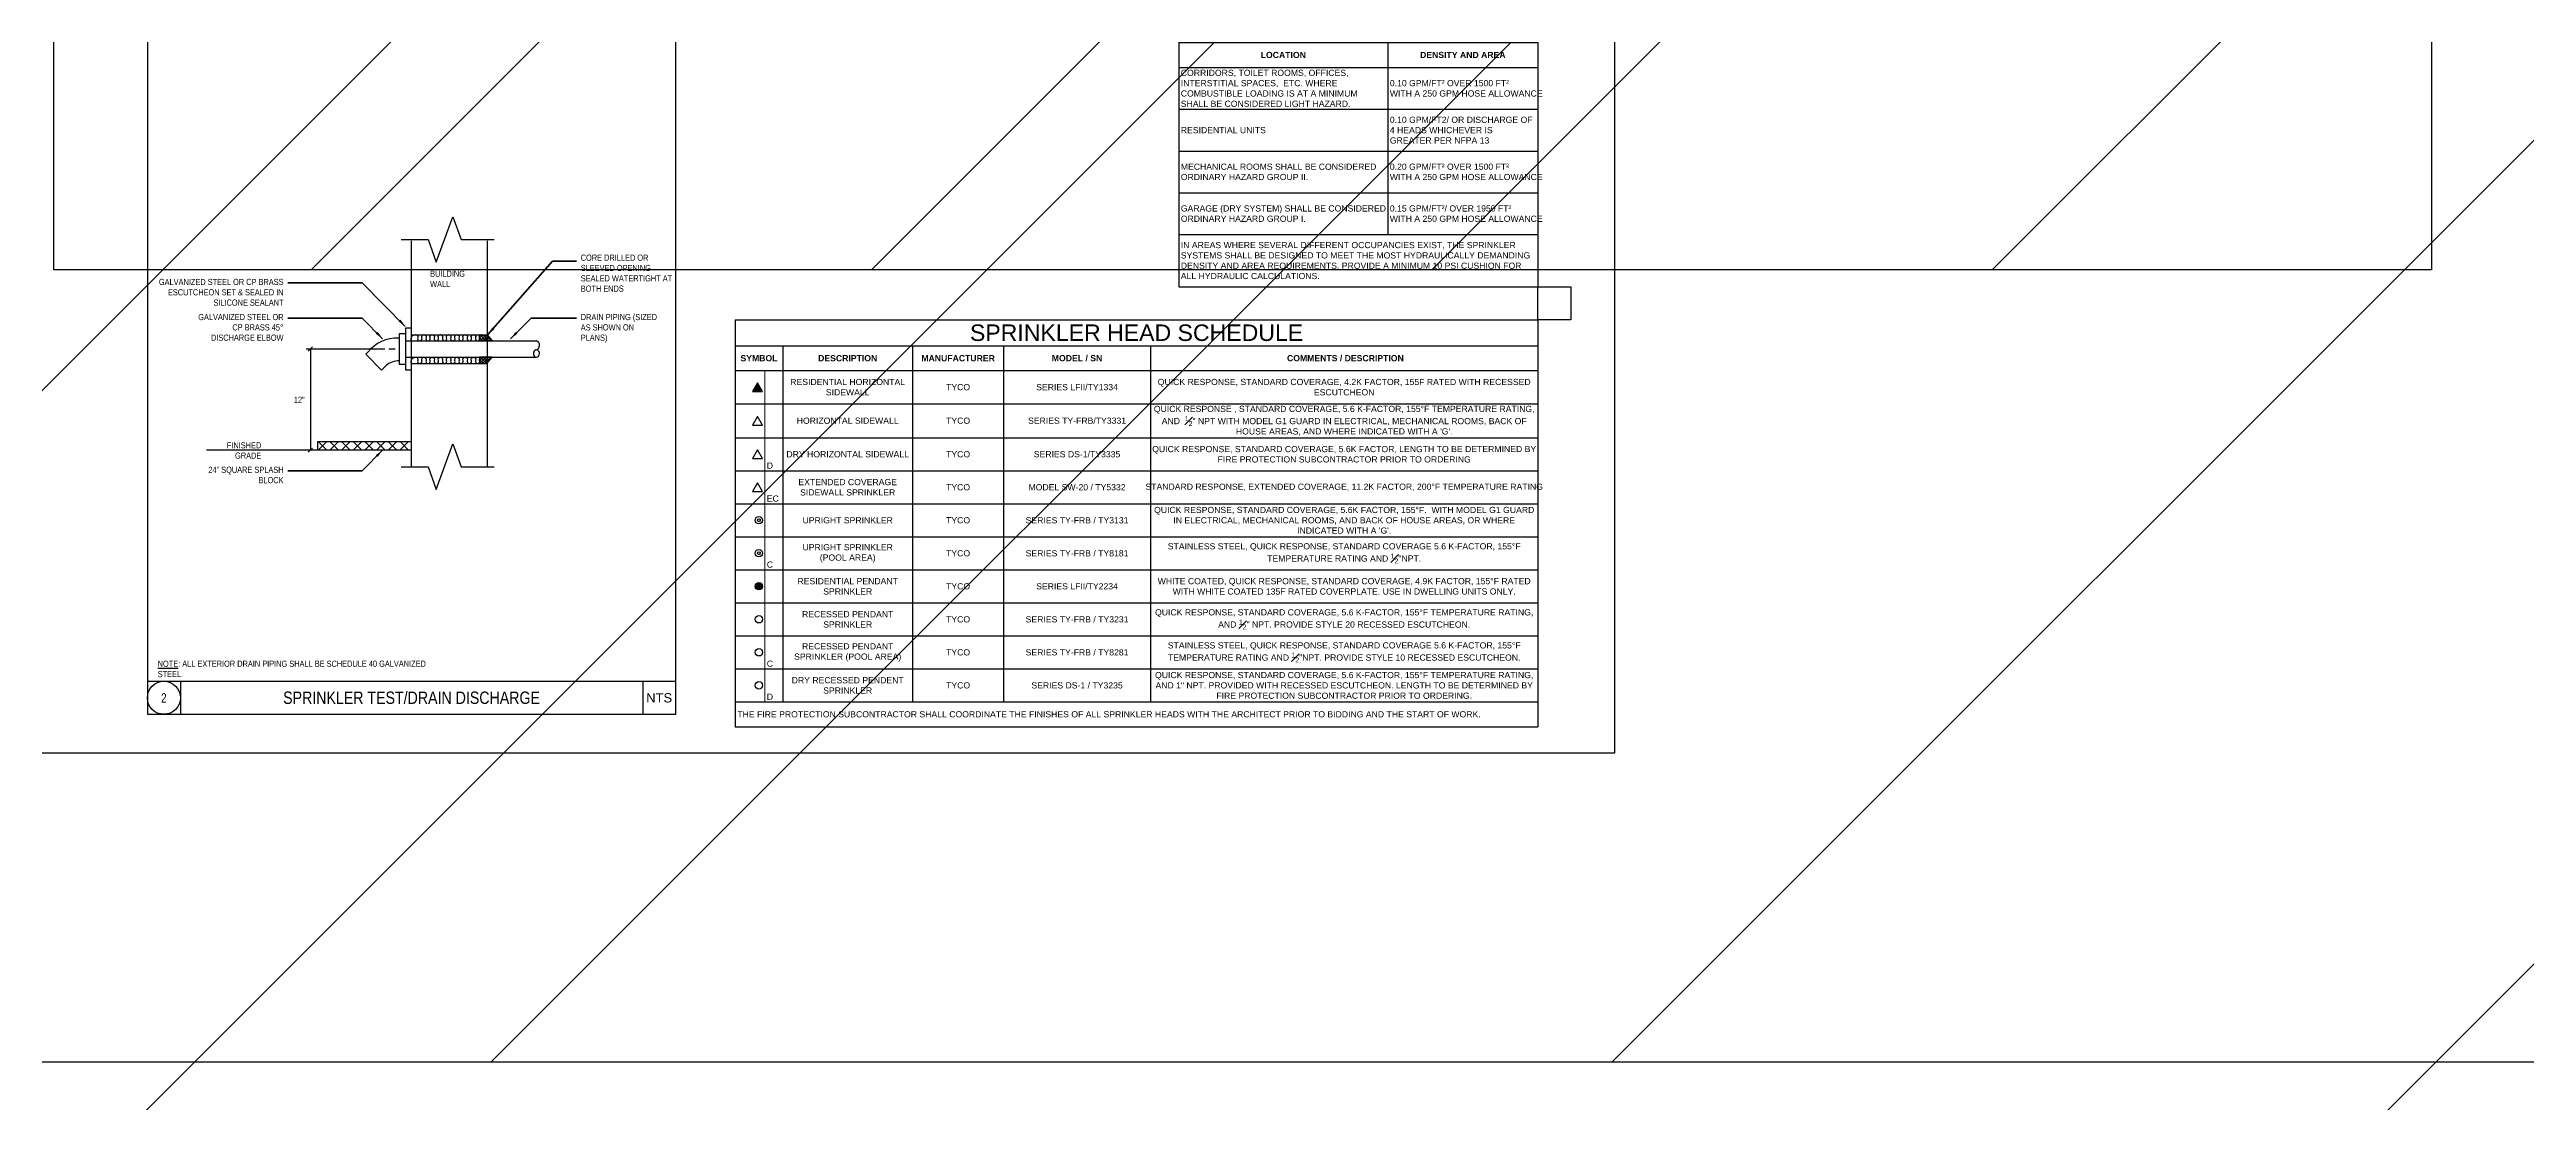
# Model space of a CAD drawing. Extents: x 1969 to 2113, y 1433 to 1529.
# Drawn here: x 2022.74 to 2060.24, y 1456.31 to 1472.25 of the extents above; entities that cross this region are included whole.
import ezdxf
from ezdxf.enums import TextEntityAlignment as Align

# ---------------------------------------------------------------- set-up
doc = ezdxf.new("R2010")
doc.units = 0
doc.header["$LTSCALE"] = 48
doc.header["$MEASUREMENT"] = 0
doc.layers.add('F-ANNO-TEXT', color=70, linetype='Continuous', lineweight=30)
for name, color, linetype in [('F-SRVC-N', 1, 'Continuous'), ('F-SRVC-N @ 192', 1, 'Continuous'), ('F-SRVC-N @ 384', 1, 'Continuous'), ('F-SRVC-N @ 768', 1, 'Continuous'), ('G-ANNO-TEXT', 70, 'Continuous'), ('G-DETL', 12, 'Continuous'), ('G-DETL-BORD', 1, 'Continuous')]:
    doc.layers.add(name, color=color, linetype=linetype)
doc.styles.add('Arial', font='arial.ttf')
doc.styles.add('Arial Bold', font='arialbd.ttf')
doc.styles.add('Arial Narrow', font='ARIALN.TTF')
doc.dimstyles.new('RWS-ANNOTATIVE', dxfattribs={"dimscale": 0, "dimtxt": 0.09375, "dimasz": 0.125, "dimexe": 0.0625, "dimexo": 0.0625, "dimgap": 0.09375, "dimtad": 1, "dimdec": 4, "dimzin": 3, "dimdsep": 46, "dimlunit": 4, "dimtxsty": 'Arial', "dimblk": 'OBLIQUE', "dimcen": 0.09375, "dimdle": 0.0625, "dimclrd": 256, "dimclre": 256, "dimclrt": 256, "dimadec": 4, "dimazin": 0, "dimtfac": 0.8, "dimtdec": 4, "dimtix": 1, "dimtofl": 0, "dimtmove": 1, "dimatfit": 0, "dimfxl": 1, "dimfrac": 1, "dimtolj": 1, "dimtzin": 0, "dimlwd": -1, "dimlwe": -1, "dimarcsym": 0})

# ---------------------------------------------------------------- blocks, each defined once
blk = doc.blocks.new('EXT CVRG SIDEWALL SPRINKLER HEAD')
h = blk.add_hatch(color=256)
h.dxf.hatch_style = 1
h.paths.add_polyline_path([(0, 0), (-0.051, -0.088), (0.051, -0.088)])
at = {"color": 0}
blk.add_lwpolyline([(0.051, -0.088), (0, 0), (-0.051, -0.088)], close=True, dxfattribs=at)
blk = doc.blocks.new('SIDEWALL SPRINKLER HEAD')
at = {"color": 0}
blk.add_lwpolyline([(0.051, -0.088), (0, 0), (-0.051, -0.088)], close=True, dxfattribs=at)
blk = doc.blocks.new('UPRIGHT SPRINKLER HEAD')
at = {"color": 0}
for radius in [0.0371, 0.0149]:
    blk.add_circle((0, 0), radius, dxfattribs=at)
blk = doc.blocks.new('CONCEALED SPRINKLER HEAD')
h = blk.add_hatch(color=256)
h.dxf.hatch_style = 1
edge = h.paths.add_edge_path()
edge.add_arc((0, 0), 0.0371, 0, 360)
at = {"color": 0}
blk.add_circle((0, 0), 0.0371, dxfattribs=at)
blk = doc.blocks.new('PENDANT SPRINKLER HEAD')
at = {"color": 0}
blk.add_circle((0, 0), 0.0371, dxfattribs=at)
blk = doc.blocks.new('*T67')
at = {"layer": 'DEFPOINTS', "color": 8, "linetype": 'ByBlock', "lineweight": 0, "transparency": 16777216}
blk.add_line((0.445, -0.771), (0.445, -5.787), dxfattribs=at)
at = {"layer": 'F-ANNO-TEXT', "transparency": 16777216}
for p, q in [((0, 0), (12.153, 0)), ((0, 0), (0, -6.162)), ((12.153, 0), (12.153, -6.162)), ((0, -0.396), (12.153, -0.396)), ((0.719, -0.396), (0.719, -0.771)), ((2.685, -0.396), (2.685, -5.787)), ((4.062, -0.396), (4.062, -5.787)), ((6.287, -0.396), (6.287, -5.787)), ((0, -0.771), (12.153, -0.771)), ((0.719, -0.771), (0.719, -5.787)), ((0, -1.271), (0.445, -1.271)), ((0.445, -1.271), (0.719, -1.271)), ((0.719, -1.271), (12.153, -1.271)), ((0, -1.787), (0.445, -1.787)), ((0.445, -1.787), (0.719, -1.787)), ((0.719, -1.787), (12.153, -1.787)), ((0, -2.287), (0.445, -2.287)), ((0.445, -2.287), (0.719, -2.287)), ((0.719, -2.287), (12.153, -2.287)), ((0, -2.787), (0.445, -2.787)), ((0.445, -2.787), (0.719, -2.787)), ((0.719, -2.787), (12.153, -2.787)), ((0, -3.287), (0.445, -3.287)), ((0.445, -3.287), (0.719, -3.287)), ((0.719, -3.287), (12.153, -3.287)), ((0, -3.787), (0.445, -3.787)), ((0.445, -3.787), (0.719, -3.787)), ((0.719, -3.787), (12.153, -3.787)), ((0, -4.287), (0.445, -4.287)), ((0.445, -4.287), (0.719, -4.287)), ((0.719, -4.287), (12.153, -4.287)), ((0, -4.787), (0.445, -4.787)), ((0.445, -4.787), (0.719, -4.787)), ((0.719, -4.787), (12.153, -4.787)), ((0, -5.287), (0.445, -5.287)), ((0.445, -5.287), (0.719, -5.287)), ((0.719, -5.287), (12.153, -5.287)), ((0, -5.787), (12.153, -5.787)), ((0, -6.162), (12.153, -6.162))]:
    blk.add_line(p, q, dxfattribs=at)
at = {"layer": 'F-ANNO-TEXT', "color": 2, "transparency": 16777216, "xscale": 1.5, "yscale": 1.5, "zscale": 1.5}
for name, p in [('EXT CVRG SIDEWALL SPRINKLER HEAD', (0.338, -0.955, 0)), ('SIDEWALL SPRINKLER HEAD', (0.338, -1.463, 0)), ('SIDEWALL SPRINKLER HEAD', (0.338, -1.971, 0)), ('SIDEWALL SPRINKLER HEAD', (0.338, -2.471, 0)), ('UPRIGHT SPRINKLER HEAD', (0.358, -3.036, 0)), ('UPRIGHT SPRINKLER HEAD', (0.358, -3.536, 0)), ('CONCEALED SPRINKLER HEAD', (0.358, -4.036, 0)), ('PENDANT SPRINKLER HEAD', (0.358, -4.536, 0)), ('PENDANT SPRINKLER HEAD', (0.358, -5.036, 0)), ('PENDANT SPRINKLER HEAD', (0.358, -5.536, 0))]:
    blk.add_blockref(name, p, dxfattribs=at)
at = {"layer": 'F-ANNO-TEXT', "transparency": 16777216}
for s, insert, char_height, width, attachment_point, style in [('SPRINKLER HEAD SCHEDULE', (6.076, -0.198), 0.25, 12.09037, 5, 'Arial'), ('SYMBOL', (0.359, -0.583), 0.0938, 0.65625, 5, 'Arial Bold'), ('DESCRIPTION', (1.702, -0.583), 0.09375, 1.90345, 5, 'Arial Bold'), ('MANUFACTURER', (3.374, -0.583), 0.09375, 1.3153, 5, 'Arial Bold'), ('MODEL / SN', (5.175, -0.583), 0.0938, 2.16211, 5, 'Arial Bold'), (' COMMENTS / DESCRIPTION ', (9.22, -0.583), 0.09375, 5.80326, 5, 'Arial Bold'), ('RESIDENTIAL HORIZONTAL SIDEWALL', (1.702, -1.021), 0.09375, 1.90345, 5, 'Arial'), ('TYCO', (3.374, -1.021), 0.0938, 1.3153, 5, 'Arial'), ('SERIES LFII/TY1334', (5.175, -1.021), 0.09375, 2.16211, 5, 'Arial'), ('QUICK RESPONSE, STANDARD COVERAGE, 4.2K FACTOR, 155F RATED WITH RECESSED ESCUTCHEON', (9.22, -1.021), 0.09375, 5.80326, 5, 'Arial'), ('HORIZONTAL SIDEWALL', (1.702, -1.529), 0.09375, 1.90345, 5, 'Arial'), ('TYCO', (3.374, -1.529), 0.0938, 1.3153, 5, 'Arial'), ('SERIES TY-FRB/TY3331', (5.175, -1.529), 0.09375, 2.16211, 5, 'Arial'), ('QUICK RESPONSE , STANDARD COVERAGE, 5.6 K-FACTOR, 155%%DF {\\A1;TEMPERATURE RATING, AND  \\H0.8x;\\S1#2;\\H1.25x;" NPT WITH MODEL G1 GUARD IN ELECTRICAL, MECHANICAL ROOMS, BACK OF HOUSE AREAS, AND WHERE INDICATED WITH A \'G\'.}', (9.22, -1.529), 0.09375, 5.80326, 5, 'Arial'), ('D', (0.477, -2.256), 0.0938, 0.21078, 7, 'Arial'), ('DRY HORIZONTAL SIDEWALL', (1.702, -2.037), 0.09375, 1.90345, 5, 'Arial'), ('TYCO', (3.374, -2.037), 0.0938, 1.3153, 5, 'Arial'), ('SERIES DS-1/TY3335', (5.175, -2.037), 0.09375, 2.16211, 5, 'Arial'), ('QUICK RESPONSE, STANDARD COVERAGE, 5.6K FACTOR, LENGTH TO BE DETERMINED BY FIRE PROTECTION SUBCONTRACTOR PRIOR TO ORDERING', (9.22, -2.037), 0.09375, 5.80326, 5, 'Arial'), ('EXTENDED COVERAGE SIDEWALL SPRINKLER', (1.702, -2.537), 0.09375, 1.90345, 5, 'Arial'), ('TYCO', (3.374, -2.537), 0.0938, 1.3153, 5, 'Arial'), ('MODEL SW-20 / TY5332', (5.175, -2.537), 0.09375, 2.16211, 5, 'Arial'), ('STANDARD RESPONSE, EXTENDED COVERAGE, 11.2K FACTOR, 200%%DF {\\A1;TEMPERATURE RATIN}G', (9.22, -2.537), 0.09375, 5.80326, 5, 'Arial'), ('EC', (0.477, -2.756), 0.0938, 0.21078, 7, 'Arial'), ('UPRIGHT SPRINKLER', (1.702, -3.037), 0.09375, 1.90345, 5, 'Arial'), ('TYCO', (3.374, -3.037), 0.0938, 1.3153, 5, 'Arial'), ('SERIES TY-FRB / TY3131', (5.175, -3.037), 0.09375, 2.16211, 5, 'Arial'), ("QUICK RESPONSE, STANDARD COVERAGE, 5.6K FACTOR, 155%%DF.  WITH MODEL G1 GUARD IN ELECTRICAL, MECHANICAL ROOMS, AND BACK OF HOUSE AREAS, OR WHERE INDICATED WITH A 'G'.", (9.22, -3.037), 0.09375, 5.80326, 5, 'Arial'), ('C', (0.477, -3.756), 0.0938, 0.21078, 7, 'Arial'), ('UPRIGHT SPRINKLER \\P(POOL AREA)', (1.702, -3.537), 0.09375, 1.90345, 5, 'Arial'), ('TYCO', (3.374, -3.537), 0.0938, 1.3153, 5, 'Arial'), ('SERIES TY-FRB / TY8181', (5.175, -3.537), 0.09375, 2.16211, 5, 'Arial'), ('\\A1;STAINLESS STEEL, QUICK RESPONSE, STANDARD COVERAGE 5.6 K-FACTOR, 155%%DF TEMPERATURE RATING AND {\\H0.8x;\\S1#2;}"NPT.', (9.22, -3.537), 0.09375, 5.80326, 5, 'Arial'), ('RESIDENTIAL PENDANT SPRINKLER', (1.702, -4.037), 0.09375, 1.90345, 5, 'Arial'), ('TYCO', (3.374, -4.037), 0.0938, 1.3153, 5, 'Arial'), ('SERIES LFII/TY2234', (5.175, -4.037), 0.09375, 2.16211, 5, 'Arial'), ('WHITE COATED, QUICK RESPONSE, STANDARD COVERAGE, 4.9K FACTOR, 155%%DF RATED WITH WHITE COATED 135F RATED COVERPLATE. USE IN DWELLING UNITS ONLY.', (9.22, -4.037), 0.09375, 5.80326, 5, 'Arial'), ('RECESSED PENDANT SPRINKLER', (1.702, -4.537), 0.09375, 1.90345, 5, 'Arial'), ('TYCO', (3.374, -4.537), 0.0938, 1.3153, 5, 'Arial'), ('SERIES TY-FRB / TY3231', (5.175, -4.537), 0.09375, 2.16211, 5, 'Arial'), ('\\A1;QUICK RESPONSE, STANDARD COVERAGE, 5.6 K-FACTOR, 155%%DF TEMPERATURE RATING, AND {\\H0.8x;\\S1#2;}" NPT. PROVIDE STYLE 20 RECESSED ESCUTCHEON.', (9.22, -4.537), 0.09375, 5.80326, 5, 'Arial'), ('C', (0.477, -5.256), 0.0938, 0.21078, 7, 'Arial'), ('RECESSED PENDANT SPRINKLER (POOL AREA)', (1.702, -5.037), 0.09375, 1.90345, 5, 'Arial'), ('TYCO', (3.374, -5.037), 0.0938, 1.3153, 5, 'Arial'), ('SERIES TY-FRB / TY8281', (5.175, -5.037), 0.09375, 2.16211, 5, 'Arial'), ('\\A1;STAINLESS STEEL, QUICK RESPONSE, STANDARD COVERAGE 5.6 K-FACTOR, 155%%DF TEMPERATURE RATING AND {\\H0.8x;\\S1#2;}"NPT. PROVIDE STYLE 10 RECESSED ESCUTCHEON.', (9.22, -5.037), 0.09375, 5.80326, 5, 'Arial'), ('DRY RECESSED PENDENT SPRINKLER', (1.702, -5.537), 0.09375, 1.90345, 5, 'Arial'), ('TYCO', (3.374, -5.537), 0.0938, 1.3153, 5, 'Arial'), ('SERIES DS-1 / TY3235', (5.175, -5.537), 0.09375, 2.16211, 5, 'Arial'), ('\\A1;QUICK RESPONSE, STANDARD COVERAGE, 5.6 K-FACTOR, 155%%DF TEMPERATURE RATING, AND {\\H1x;1}" NPT. PROVIDED WITH RECESSED {\\A0;ESCUTCHEON. LENGTH TO BE DETERMINED BY FIRE PROTECTION SUBCONTRACTOR PRIOR TO ORDERING.}', (9.22, -5.537), 0.09375, 5.80326, 5, 'Arial'), ('THE FIRE PROTECTION SUBCONTRACTOR SHALL COORDINATE THE FINISHES OF ALL SPRINKLER HEADS WITH THE ARCHITECT PRIOR TO BIDDING AND THE START OF WORK.', (0.031, -5.975), 0.09375, 12.09037, 4, 'Arial'), ('D', (0.477, -5.756), 0.0938, 0.21078, 7, 'Arial')]:
    blk.add_mtext(s, dxfattribs=dict(at, insert=insert, char_height=char_height, width=width, attachment_point=attachment_point, style=style))
blk = doc.blocks.new('*T68')
at = {"layer": 'DEFPOINTS', "color": 8, "linetype": 'ByBlock', "lineweight": 0, "transparency": 16777216}
for p, q in [((0, 0), (5.438, 0)), ((0, 0), (0, -1.421)), ((5.438, 0), (5.438, -1.421)), ((0, -0.788), (5.438, -0.788))]:
    blk.add_line(p, q, dxfattribs=at)
at = {"layer": 'F-ANNO-TEXT', "transparency": 16777216}
for p, q in [((0, -1.421), (5.438, -1.421)), ((0, -1.421), (0, -1.796)), ((3.165, -1.421), (3.165, -4.325)), ((5.438, -1.421), (5.438, -5.117)), ((0, -1.796), (5.438, -1.796)), ((0, -1.796), (0, -4.325)), ((0, -2.429), (5.438, -2.429)), ((0, -3.062), (5.438, -3.062)), ((0, -3.694), (5.438, -3.694)), ((0, -4.325), (5.438, -4.325)), ((0, -4.325), (0, -5.117)), ((0, -5.117), (5.438, -5.117))]:
    blk.add_line(p, q, dxfattribs=at)
for s, insert, char_height, width, attachment_point, style in [('{\\LHYDRAULIC DESIGN CRITERIA}', (2.719, -0.394), 0.25, 5.375, 5, 'Arial Bold'), ('{\\fArial Narrow|b0|i0|c0|p34;PROVIDE AUTOMATIC SPRINKLER SYSTEMS OVER ENTIRE FLOOR EXCEPT NONCOMBUSTIBLE, NON-ACCESIBLE VERTICAL SHAFTS USED FOR PIPING, DUCTS, AND/OR ELECTRICAL EQUIPMENT. SYSTEM SHALL BE BASED ON NFPA STANDARDS AND ACCORDING TO THE FOLLOWING GENERAL GUIDELINES:}', (0.031, -1.104), 0.09375, 5.375, 4, 'Arial Bold'), ('CORRIDORS, TOILET ROOMS, OFFICES, INTERSTITIAL SPACES,  ETC. WHERE COMBUSTIBLE LOADING IS AT A MINIMUM SHALL BE CONSIDERED LIGHT HAZARD.', (0.031, -2.113), 0.09375, 3.1026, 4, 'Arial'), ('LOCATION', (1.583, -1.608), 0.0938, 3.1026, 5, 'Arial Bold'), ('DENSITY AND AREA', (4.301, -1.608), 0.09375, 2.2099, 5, 'Arial Bold'), ('0.10 GPM/FT² OVER 1500 FT² \\PWITH A 250 GPM HOSE ALLOWANCE', (3.196, -2.113), 0.09375, 2.2099, 4, 'Arial'), ('0.10 GPM/FT2/ OR DISCHARGE OF 4 HEADS WHICHEVER IS GREATER PER NFPA 13', (3.196, -2.746), 0.09375, 2.2099, 4, 'Arial'), ('RESIDENTIAL UNITS', (0.031, -2.746), 0.09375, 3.1026, 4, 'Arial'), ('MECHANICAL ROOMS SHALL BE CONSIDERED ORDINARY HAZARD GROUP II.', (0.031, -3.378), 0.09375, 3.1026, 4, 'Arial'), ('0.20 GPM/FT² OVER 1500 FT² \\PWITH A 250 GPM HOSE ALLOWANCE', (3.196, -3.378), 0.09375, 2.2099, 4, 'Arial'), ('GARAGE (DRY SYSTEM) SHALL BE CONSIDERED ORDINARY HAZARD GROUP I.', (0.031, -4.01), 0.09375, 3.1026, 4, 'Arial'), ('0.15 GPM/FT²/ OVER 1950 FT²\\PWITH A 250 GPM HOSE ALLOWANCE', (3.196, -4.01), 0.09375, 2.2099, 4, 'Arial'), ('IN AREAS WHERE SEVERAL DIFFERENT OCCUPANCIES EXIST, THE SPRINKLER SYSTEMS SHALL BE DESIGNED TO MEET THE MOST HYDRAULICALLY DEMANDING DENSITY AND AREA REQUIREMENTS. PROVIDE A MINIMUM 10 PSI CUSHION FOR ALL HYDRAULIC CALCULATIONS.', (0.031, -4.721), 0.09375, 5.375, 4, 'Arial')]:
    blk.add_mtext(s, dxfattribs=dict(at, insert=insert, char_height=char_height, width=width, attachment_point=attachment_point, style=style))
blk = doc.blocks.new('*X59')
at = {"color": 0}
for p, q in [((5.031, 5.738), (5.043, 5.75)), ((5.031, 5.694), (5.086, 5.749)), ((5.084, 5.655), (5.031, 5.708)), ((5.04, 5.655), (5.031, 5.664)), ((5.128, 5.655), (5.033, 5.75)), ((5.037, 5.655), (5.13, 5.749)), ((5.172, 5.655), (5.078, 5.749)), ((5.081, 5.655), (5.159, 5.733)), ((5.217, 5.655), (5.123, 5.749)), ((5.125, 5.655), (5.178, 5.708)), ((5.169, 5.655), (5.197, 5.683)), ((5.213, 5.655), (5.217, 5.659))]:
    blk.add_line(p, q, dxfattribs=at)
blk = doc.blocks.new('_Oblique')
at = {"color": 0, "linetype": 'ByBlock', "lineweight": -2}
blk.add_line((-0.5, -0.5), (0.5, 0.5), dxfattribs=at)
blk = doc.blocks.new('*U64')
h = blk.add_hatch()
h.set_pattern_fill('ANSI31', color=256, scale=0.25)
h.set_pattern_definition([(45, (-0.016827, -0.005125), (-0.022097, 0.022097), [])])
h.paths.add_polyline_path([(0.09375, 0.0625), (-0.09375, 0.0625), (-0.09375, -0.0625), (0.09375, -0.0625)])
blk.add_lwpolyline([(-0.09375, 0.0625), (0.09375, 0.0625), (0.09375, -0.0625), (-0.09375, -0.0625)], close=True)
blk = doc.blocks.new('*U89')
at = {"layer": 'F-SRVC-N @ 192', "xscale": 192, "yscale": 192, "zscale": 192}
blk.add_blockref('*U64', (2040.801, 1480.916), dxfattribs=at)
at = {"layer": 'F-SRVC-N @ 384', "xscale": 384, "yscale": 384, "zscale": 384}
blk.add_blockref('*U64', (2040.801, 1480.916), dxfattribs=at)
at = {"layer": 'F-SRVC-N @ 768', "xscale": 768, "yscale": 768, "zscale": 768}
blk.add_blockref('*U64', (2040.801, 1480.916), dxfattribs=at)

msp = doc.modelspace()

# ---------------------------------------------------------------- hatches: boundary and pattern name
at = {"layer": 'G-DETL'}
h = msp.add_hatch(dxfattribs=at)
h.set_pattern_fill('ANSI37', color=256)
h.set_pattern_definition([(45, (2024.21687, 1462.18444), (-0.0883883, 0.0883883), []), (135, (2024.21687, 1462.18444), (-0.0883883, -0.0883883), [])])
h.paths.add_polyline_path([(2026.798, 1466.314), (2028.209, 1466.314), (2028.209, 1466.184), (2026.798, 1466.184)])

# ---------------------------------------------------------------- linework, layer by layer
at = {"layer": 'DEFPOINTS'}
for points in [[(2014.814, 1461.601), (2046.439, 1461.601), (2046.439, 1484.851), (2014.814, 1484.851)], [(2045.272, 1468.659), (2045.772, 1468.659), (2045.772, 1468.159), (2045.272, 1468.159)]]:
    msp.add_lwpolyline(points, close=True, dxfattribs=at)
at = {"layer": 'G-ANNO-TEXT'}
for p, q in [((2027.811, 1467.716), (2026.623, 1467.716)), ((2026.654, 1467.684), (2026.717, 1467.747)), ((2026.686, 1467.716), (2026.686, 1466.184)), ((2027.554, 1467.666), (2027.524, 1467.636)), ((2027.967, 1467.716), (2027.873, 1467.716)), ((2026.654, 1466.153), (2026.717, 1466.216))]:
    msp.add_line(p, q, dxfattribs=at)
at = {"layer": 'G-DETL'}
for p, q in [((2028.209, 1469.353), (2028.209, 1465.926)), ((2029.364, 1469.353), (2029.364, 1465.926)), ((2028.125, 1467.946), (2028.031, 1467.946)), ((2028.031, 1467.946), (2028.031, 1467.484)), ((2028.206, 1468.034), (2028.125, 1468.034)), ((2028.125, 1468.034), (2028.125, 1467.403)), ((2027.524, 1467.636), (2027.763, 1467.397)), ((2028.125, 1467.838), (2030.103, 1467.838)), ((2028.125, 1467.593), (2030.103, 1467.593)), ((2028.209, 1467.933), (2029.364, 1467.933)), ((2027.763, 1467.397), (2027.829, 1467.463)), ((2028.031, 1467.484), (2028.125, 1467.484)), ((2028.125, 1467.403), (2028.206, 1467.403)), ((2028.209, 1467.497), (2029.364, 1467.497)), ((2026.798, 1466.184), (2025.111, 1466.184))]:
    msp.add_line(p, q, dxfattribs=at)
at = {"layer": 'G-DETL', "linetype": 'Continuous'}
for points in [[(2028.061, 1469.372), (2028.467, 1469.372), (2028.592, 1469.029), (2028.842, 1469.715), (2028.967, 1469.372), (2029.467, 1469.372)], [(2028.061, 1465.934), (2028.467, 1465.934), (2028.592, 1465.591), (2028.842, 1466.278), (2028.967, 1465.934), (2029.467, 1465.934)]]:
    msp.add_lwpolyline(points, dxfattribs=at)
at = {"layer": 'G-DETL'}
for points in [[(2028.217, 1467.841, -0.250765), (2028.223, 1467.907, -0.26675), (2028.279, 1467.934, -0.506512), (2028.31, 1467.887, 0.525484), (2028.342, 1467.841, 0.535184), (2028.373, 1467.888, -0.535184), (2028.404, 1467.934, -0.535184), (2028.436, 1467.888, 0.535184), (2028.467, 1467.841, 0.535184), (2028.498, 1467.888, -0.535184), (2028.529, 1467.934, -0.535184), (2028.561, 1467.888, 0.535184), (2028.592, 1467.841, 0.535184), (2028.623, 1467.888, -0.535184), (2028.654, 1467.934, -0.535184), (2028.686, 1467.888, 0.535184), (2028.717, 1467.841, 0.535184), (2028.748, 1467.888, -0.535184), (2028.779, 1467.934, -0.535184), (2028.811, 1467.888, 0.535184), (2028.842, 1467.841, 0.535184), (2028.873, 1467.888, -0.535184), (2028.904, 1467.934, -0.535184), (2028.936, 1467.888, 0.535184), (2028.967, 1467.841, 0.535184), (2028.998, 1467.888, -0.535184), (2029.029, 1467.934, -0.535184), (2029.061, 1467.888, 0.535184), (2029.092, 1467.841, 0.535184), (2029.123, 1467.888, -0.535184), (2029.154, 1467.934, -0.535184), (2029.186, 1467.888, 0.535184), (2029.217, 1467.841, 0.525484), (2029.248, 1467.887, -0.506512), (2029.279, 1467.934, -0.26675), (2029.335, 1467.907, -0.250765), (2029.342, 1467.841)], [(2028.217, 1467.497, -0.250765), (2028.223, 1467.563, -0.26675), (2028.279, 1467.591, -0.506512), (2028.31, 1467.543, 0.525484), (2028.342, 1467.497, 0.535184), (2028.373, 1467.544, -0.535184), (2028.404, 1467.591, -0.535184), (2028.436, 1467.544, 0.535184), (2028.467, 1467.497, 0.535184), (2028.498, 1467.544, -0.535184), (2028.529, 1467.591, -0.535184), (2028.561, 1467.544, 0.535184), (2028.592, 1467.497, 0.535184), (2028.623, 1467.544, -0.535184), (2028.654, 1467.591, -0.535184), (2028.686, 1467.544, 0.535184), (2028.717, 1467.497, 0.535184), (2028.748, 1467.544, -0.535184), (2028.779, 1467.591, -0.535184), (2028.811, 1467.544, 0.535184), (2028.842, 1467.497, 0.535184), (2028.873, 1467.544, -0.535184), (2028.904, 1467.591, -0.535184), (2028.936, 1467.544, 0.535184), (2028.967, 1467.497, 0.535184), (2028.998, 1467.544, -0.535184), (2029.029, 1467.591, -0.535184), (2029.061, 1467.544, 0.535184), (2029.092, 1467.497, 0.535184), (2029.123, 1467.544, -0.535184), (2029.154, 1467.591, -0.535184), (2029.186, 1467.544, 0.535184), (2029.217, 1467.497, 0.525484), (2029.248, 1467.543, -0.506512), (2029.279, 1467.591, -0.26675), (2029.335, 1467.563, -0.250765), (2029.342, 1467.497)]]:
    msp.add_lwpolyline(points, format="xyb", dxfattribs=at)
for points in [[(2029.364, 1467.933), (2029.436, 1467.84), (2029.248, 1467.84), (2029.248, 1467.934)], [(2029.364, 1467.501), (2029.436, 1467.594), (2029.248, 1467.594), (2029.248, 1467.499)], [(2026.798, 1466.314), (2028.209, 1466.314), (2028.209, 1466.184), (2026.798, 1466.184)]]:
    msp.add_lwpolyline(points, close=True, dxfattribs=at)
for centre, radius, start, end in [((2027.995, 1467.319), 0.561, 87.2387, 141.7683), ((2030.127, 1467.646), 0.064, 116.8979, 237.776), ((2030.087, 1467.771), 0.0692, 278.5259, 76.566), ((2030.101, 1467.648), 0.055, 272.7414, 86.5845), ((2028.036, 1467.212), 0.325, 90.5636, 129.3431)]:
    msp.add_arc(centre, radius, start, end, dxfattribs=at)
at = {"layer": 'G-DETL-BORD'}
for p, q in [((2024.217, 1462.684), (2032.217, 1462.684)), ((2024.717, 1462.684), (2024.717, 1462.184)), ((2031.717, 1462.684), (2031.717, 1462.184))]:
    msp.add_line(p, q, dxfattribs=at)
msp.add_lwpolyline([(2024.217, 1462.184), (2032.217, 1462.184), (2032.217, 1472.684), (2024.217, 1472.684)], close=True, dxfattribs=at)
msp.add_circle((2024.467, 1462.434), 0.25, dxfattribs=at)

# ---------------------------------------------------------------- block references
for name, p in [('*T68', (2039.834, 1473.776)), ('*T67', (2033.119, 1468.159))]:
    msp.add_blockref(name, p)
at = {"layer": 'F-SRVC-N'}
msp.add_blockref('*U89', (0, 0), dxfattribs=at)
at = {"layer": 'G-DETL'}
msp.add_blockref('*X59', (2024.217, 1462.184), dxfattribs=at)
at = {"layer": 'G-DETL', "xscale": -1, "rotation": 180}
msp.add_blockref('*X59', (2024.217, 1473.249), dxfattribs=at)

# ---------------------------------------------------------------- texts
at = {"layer": 'G-ANNO-TEXT'}
for s, insert, char_height, width, attachment_point, style in [('CORE DRILLED OR SLEEVED OPENING SEALED WATERTIGHT AT BOTH ENDS', (2030.779, 1469.146), 0.09375, 1.4375, 1, 'Arial Narrow'), ('GALVANIZED STEEL OR CP BRASS ESCUTCHEON SET & SEALED IN SILICONE SEALANT', (2026.279, 1468.778), 0.09375, 1.96875, 3, 'Arial Narrow'), ('BUILDING WALL', (2028.498, 1468.903), 0.09375, 0.62212, 1, 'Arial Narrow'), ('GALVANIZED STEEL OR CP BRASS 45%%D DISCHARGE ELBOW', (2026.279, 1468.247), 0.09375, 1.28125, 3, 'Arial Narrow'), ('DRAIN PIPING (SIZED AS SHOWN ON PLANS)', (2030.779, 1468.247), 0.09375, 1.125, 1, 'Arial Narrow'), ('12"', (2026.599, 1466.993), 0.0938, 0.68461, 3, 'Arial Narrow'), ('FINISHED GRADE', (2025.942, 1466.305), 0.09375, 0.68461, 3, 'Arial Narrow'), ('{\\LNOTE}: ALL EXTERIOR DRAIN PIPING SHALL BE SCHEDULE 40 GALVANIZED STEEL.', (2024.373, 1462.997), 0.09375, 3.91829, 1, 'Arial Narrow'), ('SPRINKLER TEST/DRAIN DISCHARGE', (2028.217, 1462.434), 0.18748, 7.33323, 5, 'Arial Narrow'), ('NTS', (2031.967, 1462.433), 0.1406, 0.00168, 5, 'Arial')]:
    msp.add_mtext(s, dxfattribs=dict(at, insert=insert, char_height=char_height, width=width, attachment_point=attachment_point, style=style))
at = {"layer": 'G-ANNO-TEXT', "insert": (2026.279, 1465.934), "char_height": 0.09375, "attachment_point": 3, "style": 'Arial Narrow'}
msp.add_mtext_dynamic_manual_height_columns('24" SQUARE SPLASH BLOCK', width=1.15625, gutter_width=0.469, heights=[0], dxfattribs=at)
at = {"layer": 'G-ANNO-TEXT', "style": 'Arial', "width": 0.75}
msp.add_attdef('2', text='', height=0.141, dxfattribs=at).set_placement((2024.467, 1462.434), align=Align.MIDDLE)

# ---------------------------------------------------------------- leaders
at = {"layer": 'G-ANNO-TEXT'}
for points in [[(2028.123, 1468.059), (2027.467, 1468.716), (2026.342, 1468.716)], [(2029.373, 1467.934), (2030.35, 1469.044), (2030.717, 1469.045)], [(2027.779, 1467.872), (2027.467, 1468.184), (2026.342, 1468.184)], [(2029.717, 1467.872), (2030.029, 1468.184), (2030.717, 1468.184)], [(2027.779, 1466.184), (2027.467, 1465.872), (2026.342, 1465.872)]]:
    msp.add_leader(points, dimstyle='RWS-ANNOTATIVE', override={"dimscale": 1, "dimasz": 0.125, "dimgap": 0.09375, "dimtad": 0, "dimclrd": 256, "dimlwd": 65535}, dxfattribs=at)

doc.saveas('drawing.dxf')
